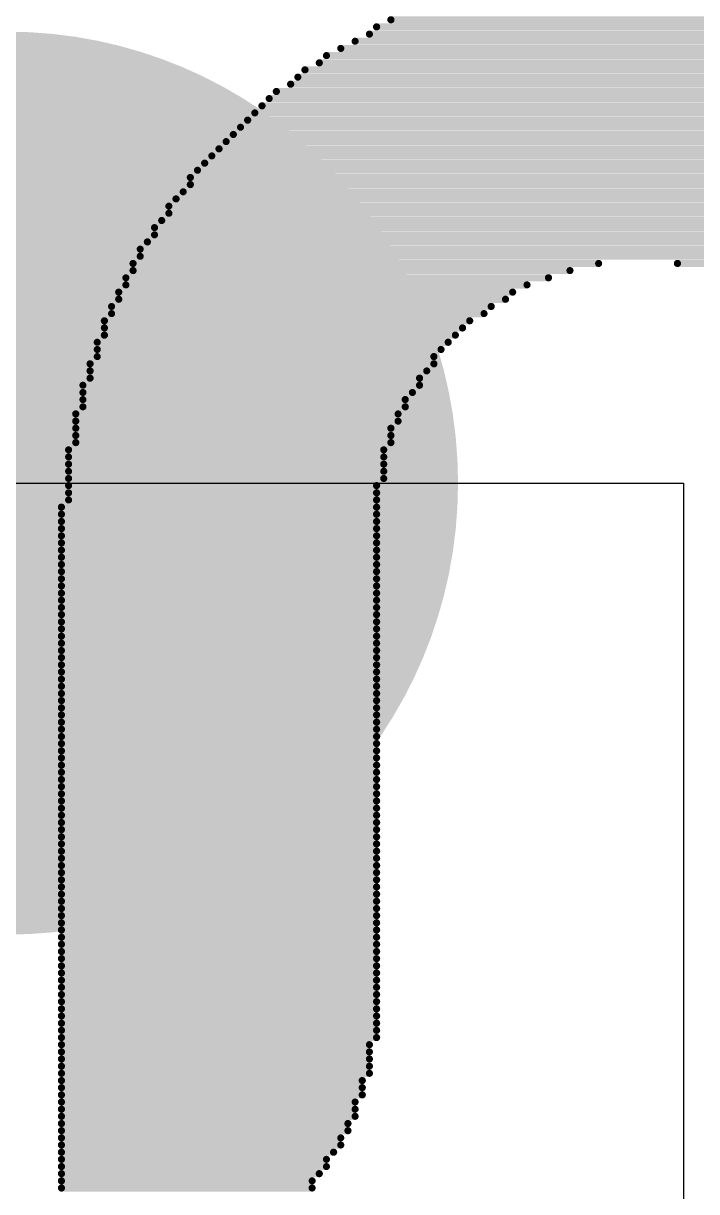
# Model space of a CAD drawing. Header units: inches. Extents: x 0 to 5455, y -5 to 5444.
# Drawn here: x 5.915 to 6.512, y 30.372 to 31.407 of the extents above; entities that cross this region are included whole.
import ezdxf

# ---------------------------------------------------------------- set-up
doc = ezdxf.new("R2010")
doc.units = ezdxf.units.IN
for name, color, linetype in [('Bottom Layer', 5, 'Continuous'), ('Bottom Overlay', 54, 'Continuous'), ('Top Layer', 1, 'Continuous'), ('Via Holes', 16, 'Continuous')]:
    doc.layers.add(name, color=color, linetype=linetype)

# ---------------------------------------------------------------- blocks, each defined once
blk = doc.blocks.new('5394DE47_A0E8_4329_8464_7791B7C19310_33')
at = {"layer": 'Bottom Overlay'}
for points in [[(15.8956, -1.4195, 0.00635, 0.00635, 0), (15.6733, -1.4195, 0.00635, 0.00635, 0)], [(15.8956, -1.4258, 0.00635, 0.00635, 0), (15.6733, -1.4258, 0.00635, 0.00635, 0)], [(15.8956, -1.4385, 0.00635, 0.00635, 0), (15.6606, -1.4385, 0.00635, 0.00635, 0)], [(15.8956, -1.4322, 0.00635, 0.00635, 0), (15.667, -1.4322, 0.00635, 0.00635, 0)], [(15.8956, -1.4512, 0.00635, 0.00635, 0), (15.6543, -1.4512, 0.00635, 0.00635, 0)], [(15.8956, -1.4449, 0.00635, 0.00635, 0), (15.6606, -1.4449, 0.00635, 0.00635, 0)], [(15.8956, -1.4576, 0.00635, 0.00635, 0), (15.6479, -1.4576, 0.00635, 0.00635, 0)], [(15.8956, -1.4703, 0.00635, 0.00635, 0), (15.6416, -1.4703, 0.00635, 0.00635, 0)], [(15.8956, -1.4639, 0.00635, 0.00635, 0), (15.6479, -1.4639, 0.00635, 0.00635, 0)], [(15.8956, -1.483, 0.00635, 0.00635, 0), (15.6352, -1.483, 0.00635, 0.00635, 0)], [(15.8956, -1.4766, 0.00635, 0.00635, 0), (15.6416, -1.4766, 0.00635, 0.00635, 0)], [(15.8956, -1.4893, 0.00635, 0.00635, 0), (15.6352, -1.4893, 0.00635, 0.00635, 0)], [(15.8956, -1.502, 0.00635, 0.00635, 0), (15.6289, -1.502, 0.00635, 0.00635, 0)], [(15.8956, -1.4957, 0.00635, 0.00635, 0), (15.6352, -1.4957, 0.00635, 0.00635, 0)], [(15.8956, -1.5084, 0.00635, 0.00635, 0), (15.6289, -1.5084, 0.00635, 0.00635, 0)], [(15.8956, -1.5211, 0.00635, 0.00635, 0), (15.6225, -1.5211, 0.00635, 0.00635, 0)], [(15.8956, -1.5147, 0.00635, 0.00635, 0), (15.6289, -1.5147, 0.00635, 0.00635, 0)], [(15.8956, -1.5274, 0.00635, 0.00635, 0), (15.6225, -1.5274, 0.00635, 0.00635, 0)], [(15.8956, -1.5338, 0.00635, 0.00635, 0), (15.6225, -1.5338, 0.00635, 0.00635, 0)], [(15.8956, -1.5401, 0.00635, 0.00635, 0), (15.6225, -1.5401, 0.00635, 0.00635, 0)], [(15.8956, -1.5528, 0.00635, 0.00635, 0), (15.6162, -1.5528, 0.00635, 0.00635, 0)], [(15.8956, -1.5465, 0.00635, 0.00635, 0), (15.6225, -1.5465, 0.00635, 0.00635, 0)], [(15.8956, -1.5592, 0.00635, 0.00635, 0), (15.6162, -1.5592, 0.00635, 0.00635, 0)], [(15.8956, -1.5655, 0.00635, 0.00635, 0), (15.6162, -1.5655, 0.00635, 0.00635, 0)], [(15.8956, -1.5719, 0.00635, 0.00635, 0), (15.6162, -1.5719, 0.00635, 0.00635, 0)], [(15.8956, -1.5782, 0.00635, 0.00635, 0), (15.6162, -1.5782, 0.00635, 0.00635, 0)], [(15.8956, -1.5846, 0.00635, 0.00635, 0), (15.6162, -1.5846, 0.00635, 0.00635, 0)], [(15.8956, -1.5909, 0.00635, 0.00635, 0), (15.6162, -1.5909, 0.00635, 0.00635, 0)], [(15.8956, -1.5973, 0.00635, 0.00635, 0), (15.6162, -1.5973, 0.00635, 0.00635, 0)], [(15.8956, -1.6036, 0.00635, 0.00635, 0), (15.6162, -1.6036, 0.00635, 0.00635, 0)], [(15.8956, -1.61, 0.00635, 0.00635, 0), (15.6162, -1.61, 0.00635, 0.00635, 0)], [(15.8956, -1.6163, 0.00635, 0.00635, 0), (15.6162, -1.6163, 0.00635, 0.00635, 0)], [(15.8956, -1.6227, 0.00635, 0.00635, 0), (15.6162, -1.6227, 0.00635, 0.00635, 0)], [(15.8956, -1.629, 0.00635, 0.00635, 0), (15.6162, -1.629, 0.00635, 0.00635, 0)], [(15.8956, -1.6354, 0.00635, 0.00635, 0), (15.6162, -1.6354, 0.00635, 0.00635, 0)], [(15.8956, -1.6417, 0.00635, 0.00635, 0), (15.6162, -1.6417, 0.00635, 0.00635, 0)], [(15.8956, -1.6481, 0.00635, 0.00635, 0), (15.6162, -1.6481, 0.00635, 0.00635, 0)], [(15.8956, -1.6544, 0.00635, 0.00635, 0), (15.6162, -1.6544, 0.00635, 0.00635, 0)], [(15.8956, -1.6608, 0.00635, 0.00635, 0), (15.6162, -1.6608, 0.00635, 0.00635, 0)], [(15.8956, -1.6671, 0.00635, 0.00635, 0), (15.6162, -1.6671, 0.00635, 0.00635, 0)], [(15.8956, -1.6735, 0.00635, 0.00635, 0), (15.6162, -1.6735, 0.00635, 0.00635, 0)], [(15.8956, -1.6798, 0.00635, 0.00635, 0), (15.6162, -1.6798, 0.00635, 0.00635, 0)], [(15.8956, -1.6862, 0.00635, 0.00635, 0), (15.6162, -1.6862, 0.00635, 0.00635, 0)], [(15.8956, -1.6925, 0.00635, 0.00635, 0), (15.6162, -1.6925, 0.00635, 0.00635, 0)], [(15.8956, -1.6989, 0.00635, 0.00635, 0), (15.6162, -1.6989, 0.00635, 0.00635, 0)], [(15.8956, -1.7052, 0.00635, 0.00635, 0), (15.6162, -1.7052, 0.00635, 0.00635, 0)], [(15.8956, -1.7116, 0.00635, 0.00635, 0), (15.6162, -1.7116, 0.00635, 0.00635, 0)], [(15.8956, -1.7179, 0.00635, 0.00635, 0), (15.6162, -1.7179, 0.00635, 0.00635, 0)], [(15.8956, -1.7243, 0.00635, 0.00635, 0), (15.6162, -1.7243, 0.00635, 0.00635, 0)], [(15.8956, -1.7306, 0.00635, 0.00635, 0), (15.6162, -1.7306, 0.00635, 0.00635, 0)], [(15.8956, -1.737, 0.00635, 0.00635, 0), (15.6162, -1.737, 0.00635, 0.00635, 0)], [(15.8956, -1.7433, 0.00635, 0.00635, 0), (15.6162, -1.7433, 0.00635, 0.00635, 0)], [(15.8956, -1.7497, 0.00635, 0.00635, 0), (15.6162, -1.7497, 0.00635, 0.00635, 0)], [(15.8956, -1.756, 0.00635, 0.00635, 0), (15.6162, -1.756, 0.00635, 0.00635, 0)], [(15.8956, -1.7624, 0.00635, 0.00635, 0), (15.6162, -1.7624, 0.00635, 0.00635, 0)], [(15.8956, -1.7687, 0.00635, 0.00635, 0), (15.6162, -1.7687, 0.00635, 0.00635, 0)], [(15.8956, -1.7751, 0.00635, 0.00635, 0), (15.6162, -1.7751, 0.00635, 0.00635, 0)], [(15.8956, -1.7814, 0.00635, 0.00635, 0), (15.6162, -1.7814, 0.00635, 0.00635, 0)], [(15.8956, -1.7878, 0.00635, 0.00635, 0), (15.6162, -1.7878, 0.00635, 0.00635, 0)], [(15.8956, -1.7941, 0.00635, 0.00635, 0), (15.6162, -1.7941, 0.00635, 0.00635, 0)], [(15.8956, -1.8005, 0.00635, 0.00635, 0), (15.6162, -1.8005, 0.00635, 0.00635, 0)], [(15.8956, -1.8068, 0.00635, 0.00635, 0), (15.6162, -1.8068, 0.00635, 0.00635, 0)], [(15.8956, -1.8132, 0.00635, 0.00635, 0), (15.6162, -1.8132, 0.00635, 0.00635, 0)], [(15.8956, -1.8195, 0.00635, 0.00635, 0), (15.6162, -1.8195, 0.00635, 0.00635, 0)], [(15.8956, -1.8259, 0.00635, 0.00635, 0), (15.6162, -1.8259, 0.00635, 0.00635, 0)], [(15.8956, -1.8322, 0.00635, 0.00635, 0), (15.6162, -1.8322, 0.00635, 0.00635, 0)], [(15.8956, -1.8386, 0.00635, 0.00635, 0), (15.6162, -1.8386, 0.00635, 0.00635, 0)], [(15.8956, -1.8449, 0.00635, 0.00635, 0), (15.6162, -1.8449, 0.00635, 0.00635, 0)], [(15.8956, -1.8513, 0.00635, 0.00635, 0), (15.6162, -1.8513, 0.00635, 0.00635, 0)], [(15.8956, -1.8576, 0.00635, 0.00635, 0), (15.6162, -1.8576, 0.00635, 0.00635, 0)], [(15.8956, -1.864, 0.00635, 0.00635, 0), (15.6162, -1.864, 0.00635, 0.00635, 0)], [(15.8956, -1.8703, 0.00635, 0.00635, 0), (15.6162, -1.8703, 0.00635, 0.00635, 0)], [(15.8956, -1.8767, 0.00635, 0.00635, 0), (15.6162, -1.8767, 0.00635, 0.00635, 0)], [(15.8956, -1.883, 0.00635, 0.00635, 0), (15.6162, -1.883, 0.00635, 0.00635, 0)], [(15.8956, -1.8894, 0.00635, 0.00635, 0), (15.6162, -1.8894, 0.00635, 0.00635, 0)], [(15.8956, -1.8957, 0.00635, 0.00635, 0), (15.6162, -1.8957, 0.00635, 0.00635, 0)], [(15.8956, -1.9021, 0.00635, 0.00635, 0), (15.6162, -1.9021, 0.00635, 0.00635, 0)], [(15.8956, -1.9084, 0.00635, 0.00635, 0), (15.6162, -1.9084, 0.00635, 0.00635, 0)], [(15.8956, -1.9148, 0.00635, 0.00635, 0), (15.6162, -1.9148, 0.00635, 0.00635, 0)], [(15.8956, -1.9211, 0.00635, 0.00635, 0), (15.6162, -1.9211, 0.00635, 0.00635, 0)], [(15.8956, -1.9275, 0.00635, 0.00635, 0), (15.6162, -1.9275, 0.00635, 0.00635, 0)], [(15.8956, -1.9338, 0.00635, 0.00635, 0), (15.6162, -1.9338, 0.00635, 0.00635, 0)], [(15.8956, -1.9402, 0.00635, 0.00635, 0), (15.6162, -1.9402, 0.00635, 0.00635, 0)], [(15.8956, -1.9465, 0.00635, 0.00635, 0), (15.6162, -1.9465, 0.00635, 0.00635, 0)], [(15.8956, -1.9529, 0.00635, 0.00635, 0), (15.6162, -1.9529, 0.00635, 0.00635, 0)], [(15.8956, -1.9592, 0.00635, 0.00635, 0), (15.6162, -1.9592, 0.00635, 0.00635, 0)], [(15.8956, -1.9656, 0.00635, 0.00635, 0), (15.6162, -1.9656, 0.00635, 0.00635, 0)], [(15.8956, -1.9719, 0.00635, 0.00635, 0), (15.6162, -1.9719, 0.00635, 0.00635, 0)], [(15.8956, -1.9783, 0.00635, 0.00635, 0), (15.6162, -1.9783, 0.00635, 0.00635, 0)], [(15.8956, -1.9846, 0.00635, 0.00635, 0), (15.6162, -1.9846, 0.00635, 0.00635, 0)], [(15.8956, -1.991, 0.00635, 0.00635, 0), (15.6162, -1.991, 0.00635, 0.00635, 0)], [(15.8956, -1.9973, 0.00635, 0.00635, 0), (15.6162, -1.9973, 0.00635, 0.00635, 0)], [(15.8956, -2.0037, 0.00635, 0.00635, 0), (15.6162, -2.0037, 0.00635, 0.00635, 0)], [(15.8956, -2.01, 0.00635, 0.00635, 0), (15.6162, -2.01, 0.00635, 0.00635, 0)], [(15.8956, -2.0164, 0.00635, 0.00635, 0), (15.6162, -2.0164, 0.00635, 0.00635, 0)], [(15.8956, -2.0227, 0.00635, 0.00635, 0), (15.6162, -2.0227, 0.00635, 0.00635, 0)], [(15.8892, -2.0291, 0.00635, 0.00635, 0), (15.6162, -2.0291, 0.00635, 0.00635, 0)], [(15.8892, -2.0354, 0.00635, 0.00635, 0), (15.6162, -2.0354, 0.00635, 0.00635, 0)], [(15.8892, -2.0418, 0.00635, 0.00635, 0), (15.6162, -2.0418, 0.00635, 0.00635, 0)], [(15.8892, -2.0481, 0.00635, 0.00635, 0), (15.6098, -2.0481, 0.00635, 0.00635, 0)], [(15.8892, -2.0545, 0.00635, 0.00635, 0), (15.6098, -2.0545, 0.00635, 0.00635, 0)], [(15.8892, -2.0608, 0.00635, 0.00635, 0), (15.6098, -2.0608, 0.00635, 0.00635, 0)], [(15.8892, -2.0672, 0.00635, 0.00635, 0), (15.6098, -2.0672, 0.00635, 0.00635, 0)], [(15.8829, -2.0799, 0.00635, 0.00635, 0), (15.6035, -2.0799, 0.00635, 0.00635, 0)], [(15.8892, -2.0735, 0.00635, 0.00635, 0), (15.6098, -2.0735, 0.00635, 0.00635, 0)], [(15.8829, -2.0862, 0.00635, 0.00635, 0), (15.6035, -2.0862, 0.00635, 0.00635, 0)], [(15.8829, -2.0926, 0.00635, 0.00635, 0), (15.6035, -2.0926, 0.00635, 0.00635, 0)], [(15.8829, -2.0989, 0.00635, 0.00635, 0), (15.5971, -2.0989, 0.00635, 0.00635, 0)], [(15.8765, -2.1116, 0.00635, 0.00635, 0), (15.5908, -2.1116, 0.00635, 0.00635, 0)], [(15.8829, -2.1053, 0.00635, 0.00635, 0), (15.5971, -2.1053, 0.00635, 0.00635, 0)], [(15.8765, -2.1243, 0.00635, 0.00635, 0), (15.5844, -2.1243, 0.00635, 0.00635, 0)], [(15.8765, -2.118, 0.00635, 0.00635, 0), (15.5908, -2.118, 0.00635, 0.00635, 0)], [(15.8765, -2.1307, 0.00635, 0.00635, 0), (15.5781, -2.1307, 0.00635, 0.00635, 0)], [(15.8702, -2.1434, 0.00635, 0.00635, 0), (15.5717, -2.1434, 0.00635, 0.00635, 0)], [(15.8702, -2.137, 0.00635, 0.00635, 0), (15.5781, -2.137, 0.00635, 0.00635, 0)], [(15.8702, -2.1497, 0.00635, 0.00635, 0), (15.5654, -2.1497, 0.00635, 0.00635, 0)], [(15.8638, -2.1561, 0.00635, 0.00635, 0), (15.5654, -2.1561, 0.00635, 0.00635, 0)], [(15.8638, -2.1624, 0.00635, 0.00635, 0), (15.559, -2.1624, 0.00635, 0.00635, 0)], [(15.8575, -2.1751, 0.00635, 0.00635, 0), (15.5463, -2.1751, 0.00635, 0.00635, 0)], [(15.8638, -2.1688, 0.00635, 0.00635, 0), (15.5527, -2.1688, 0.00635, 0.00635, 0)], [(15.8575, -2.1815, 0.00635, 0.00635, 0), (15.54, -2.1815, 0.00635, 0.00635, 0)], [(15.8511, -2.1942, 0.00635, 0.00635, 0), (15.5209, -2.1942, 0.00635, 0.00635, 0)], [(15.8575, -2.1878, 0.00635, 0.00635, 0), (15.5336, -2.1878, 0.00635, 0.00635, 0)], [(15.8448, -2.2069, 0.00635, 0.00635, 0), (15.5019, -2.2069, 0.00635, 0.00635, 0)], [(15.8511, -2.2005, 0.00635, 0.00635, 0), (15.5146, -2.2005, 0.00635, 0.00635, 0)], [(15.8448, -2.2132, 0.00635, 0.00635, 0), (15.4955, -2.2132, 0.00635, 0.00635, 0)], [(15.8384, -2.2259, 0.00635, 0.00635, 0), (15.4638, -2.2259, 0.00635, 0.00635, 0)], [(15.8384, -2.2196, 0.00635, 0.00635, 0), (15.4828, -2.2196, 0.00635, 0.00635, 0)], [(15.3495, -2.2386, 0.00635, 0.00635, 0), (14.67, -2.2386, 0.00635, 0.00635, 0)], [(15.8321, -2.2386, 0.00635, 0.00635, 0), (15.4193, -2.2386, 0.00635, 0.00635, 0)], [(15.8321, -2.2323, 0.00635, 0.00635, 0), (15.4447, -2.2323, 0.00635, 0.00635, 0)], [(15.8257, -2.245, 0.00635, 0.00635, 0), (14.1938, -2.245, 0.00635, 0.00635, 0)], [(15.8257, -2.2513, 0.00635, 0.00635, 0), (14.1938, -2.2513, 0.00635, 0.00635, 0)], [(15.8194, -2.2577, 0.00635, 0.00635, 0), (14.2001, -2.2577, 0.00635, 0.00635, 0)], [(15.813, -2.264, 0.00635, 0.00635, 0), (14.2001, -2.264, 0.00635, 0.00635, 0)], [(15.813, -2.2704, 0.00635, 0.00635, 0), (14.2065, -2.2704, 0.00635, 0.00635, 0)], [(15.8067, -2.2767, 0.00635, 0.00635, 0), (14.2128, -2.2767, 0.00635, 0.00635, 0)], [(15.8003, -2.2831, 0.00635, 0.00635, 0), (14.2128, -2.2831, 0.00635, 0.00635, 0)], [(15.8003, -2.2894, 0.00635, 0.00635, 0), (14.2192, -2.2894, 0.00635, 0.00635, 0)], [(15.794, -2.2958, 0.00635, 0.00635, 0), (14.2255, -2.2958, 0.00635, 0.00635, 0)], [(15.7876, -2.3021, 0.00635, 0.00635, 0), (14.2319, -2.3021, 0.00635, 0.00635, 0)], [(15.7813, -2.3085, 0.00635, 0.00635, 0), (14.2319, -2.3085, 0.00635, 0.00635, 0)], [(15.7813, -2.3148, 0.00635, 0.00635, 0), (14.2382, -2.3148, 0.00635, 0.00635, 0)], [(15.7749, -2.3212, 0.00635, 0.00635, 0), (14.2446, -2.3212, 0.00635, 0.00635, 0)], [(15.7686, -2.3275, 0.00635, 0.00635, 0), (14.2509, -2.3275, 0.00635, 0.00635, 0)], [(15.7622, -2.3339, 0.00635, 0.00635, 0), (14.2573, -2.3339, 0.00635, 0.00635, 0)], [(15.7559, -2.3402, 0.00635, 0.00635, 0), (14.2636, -2.3402, 0.00635, 0.00635, 0)], [(15.7495, -2.3466, 0.00635, 0.00635, 0), (15.0129, -2.3466, 0.00635, 0.00635, 0)], [(15.7432, -2.3529, 0.00635, 0.00635, 0), (15.0193, -2.3529, 0.00635, 0.00635, 0)], [(15.7368, -2.3593, 0.00635, 0.00635, 0), (15.0256, -2.3593, 0.00635, 0.00635, 0)], [(15.7305, -2.3656, 0.00635, 0.00635, 0), (15.032, -2.3656, 0.00635, 0.00635, 0)], [(15.7241, -2.372, 0.00635, 0.00635, 0), (15.0383, -2.372, 0.00635, 0.00635, 0)], [(15.7178, -2.3783, 0.00635, 0.00635, 0), (15.0447, -2.3783, 0.00635, 0.00635, 0)], [(15.7114, -2.3847, 0.00635, 0.00635, 0), (15.0574, -2.3847, 0.00635, 0.00635, 0)], [(15.7051, -2.391, 0.00635, 0.00635, 0), (15.0637, -2.391, 0.00635, 0.00635, 0)], [(15.6924, -2.3974, 0.00635, 0.00635, 0), (15.0701, -2.3974, 0.00635, 0.00635, 0)], [(15.686, -2.4037, 0.00635, 0.00635, 0), (15.0764, -2.4037, 0.00635, 0.00635, 0)], [(15.6797, -2.4101, 0.00635, 0.00635, 0), (15.0891, -2.4101, 0.00635, 0.00635, 0)], [(15.667, -2.4164, 0.00635, 0.00635, 0), (15.0955, -2.4164, 0.00635, 0.00635, 0)], [(15.6606, -2.4228, 0.00635, 0.00635, 0), (15.1082, -2.4228, 0.00635, 0.00635, 0)], [(15.6479, -2.4291, 0.00635, 0.00635, 0), (15.1145, -2.4291, 0.00635, 0.00635, 0)], [(15.6352, -2.4355, 0.00635, 0.00635, 0), (15.1272, -2.4355, 0.00635, 0.00635, 0)], [(15.6225, -2.4418, 0.00635, 0.00635, 0), (15.1399, -2.4418, 0.00635, 0.00635, 0)], [(15.6162, -2.4482, 0.00635, 0.00635, 0), (15.1526, -2.4482, 0.00635, 0.00635, 0)], [(15.6035, -2.4545, 0.00635, 0.00635, 0), (15.1653, -2.4545, 0.00635, 0.00635, 0)]]:
    blk.add_lwpolyline(points, format="xyseb", dxfattribs=at)
for points in [[(15.6718, -1.4195, 0.00317, 0.00317, 1), (15.6749, -1.4195, 0.00317, 0.00317, 1)], [(15.894, -1.4195, 0.00317, 0.00317, 1), (15.8972, -1.4195, 0.00317, 0.00317, 1)], [(15.6718, -1.4258, 0.00317, 0.00317, 1), (15.6749, -1.4258, 0.00317, 0.00317, 1)], [(15.894, -1.4258, 0.00317, 0.00317, 1), (15.8972, -1.4258, 0.00317, 0.00317, 1)], [(15.6591, -1.4385, 0.00317, 0.00317, 1), (15.6622, -1.4385, 0.00317, 0.00317, 1)], [(15.6654, -1.4322, 0.00317, 0.00317, 1), (15.6686, -1.4322, 0.00317, 0.00317, 1)], [(15.894, -1.4322, 0.00317, 0.00317, 1), (15.8972, -1.4322, 0.00317, 0.00317, 1)], [(15.894, -1.4385, 0.00317, 0.00317, 1), (15.8972, -1.4385, 0.00317, 0.00317, 1)], [(15.6527, -1.4512, 0.00317, 0.00317, 1), (15.6559, -1.4512, 0.00317, 0.00317, 1)], [(15.6591, -1.4449, 0.00317, 0.00317, 1), (15.6622, -1.4449, 0.00317, 0.00317, 1)], [(15.894, -1.4449, 0.00317, 0.00317, 1), (15.8972, -1.4449, 0.00317, 0.00317, 1)], [(15.894, -1.4512, 0.00317, 0.00317, 1), (15.8972, -1.4512, 0.00317, 0.00317, 1)], [(15.6464, -1.4576, 0.00317, 0.00317, 1), (15.6495, -1.4576, 0.00317, 0.00317, 1)], [(15.894, -1.4576, 0.00317, 0.00317, 1), (15.8972, -1.4576, 0.00317, 0.00317, 1)], [(15.64, -1.4703, 0.00317, 0.00317, 1), (15.6432, -1.4703, 0.00317, 0.00317, 1)], [(15.6464, -1.4639, 0.00317, 0.00317, 1), (15.6495, -1.4639, 0.00317, 0.00317, 1)], [(15.894, -1.4639, 0.00317, 0.00317, 1), (15.8972, -1.4639, 0.00317, 0.00317, 1)], [(15.894, -1.4703, 0.00317, 0.00317, 1), (15.8972, -1.4703, 0.00317, 0.00317, 1)], [(15.6337, -1.483, 0.00317, 0.00317, 1), (15.6368, -1.483, 0.00317, 0.00317, 1)], [(15.64, -1.4766, 0.00317, 0.00317, 1), (15.6432, -1.4766, 0.00317, 0.00317, 1)], [(15.894, -1.4766, 0.00317, 0.00317, 1), (15.8972, -1.4766, 0.00317, 0.00317, 1)], [(15.894, -1.483, 0.00317, 0.00317, 1), (15.8972, -1.483, 0.00317, 0.00317, 1)], [(15.6337, -1.4893, 0.00317, 0.00317, 1), (15.6368, -1.4893, 0.00317, 0.00317, 1)], [(15.894, -1.4893, 0.00317, 0.00317, 1), (15.8972, -1.4893, 0.00317, 0.00317, 1)], [(15.6273, -1.502, 0.00317, 0.00317, 1), (15.6305, -1.502, 0.00317, 0.00317, 1)], [(15.6337, -1.4957, 0.00317, 0.00317, 1), (15.6368, -1.4957, 0.00317, 0.00317, 1)], [(15.894, -1.4957, 0.00317, 0.00317, 1), (15.8972, -1.4957, 0.00317, 0.00317, 1)], [(15.894, -1.502, 0.00317, 0.00317, 1), (15.8972, -1.502, 0.00317, 0.00317, 1)], [(15.6273, -1.5084, 0.00317, 0.00317, 1), (15.6305, -1.5084, 0.00317, 0.00317, 1)], [(15.894, -1.5084, 0.00317, 0.00317, 1), (15.8972, -1.5084, 0.00317, 0.00317, 1)], [(15.621, -1.5211, 0.00317, 0.00317, 1), (15.6241, -1.5211, 0.00317, 0.00317, 1)], [(15.6273, -1.5147, 0.00317, 0.00317, 1), (15.6305, -1.5147, 0.00317, 0.00317, 1)], [(15.894, -1.5147, 0.00317, 0.00317, 1), (15.8972, -1.5147, 0.00317, 0.00317, 1)], [(15.894, -1.5211, 0.00317, 0.00317, 1), (15.8972, -1.5211, 0.00317, 0.00317, 1)], [(15.621, -1.5274, 0.00317, 0.00317, 1), (15.6241, -1.5274, 0.00317, 0.00317, 1)], [(15.621, -1.5338, 0.00317, 0.00317, 1), (15.6241, -1.5338, 0.00317, 0.00317, 1)], [(15.894, -1.5274, 0.00317, 0.00317, 1), (15.8972, -1.5274, 0.00317, 0.00317, 1)], [(15.894, -1.5338, 0.00317, 0.00317, 1), (15.8972, -1.5338, 0.00317, 0.00317, 1)], [(15.621, -1.5401, 0.00317, 0.00317, 1), (15.6241, -1.5401, 0.00317, 0.00317, 1)], [(15.894, -1.5401, 0.00317, 0.00317, 1), (15.8972, -1.5401, 0.00317, 0.00317, 1)], [(15.6146, -1.5528, 0.00317, 0.00317, 1), (15.6178, -1.5528, 0.00317, 0.00317, 1)], [(15.621, -1.5465, 0.00317, 0.00317, 1), (15.6241, -1.5465, 0.00317, 0.00317, 1)], [(15.894, -1.5465, 0.00317, 0.00317, 1), (15.8972, -1.5465, 0.00317, 0.00317, 1)], [(15.894, -1.5528, 0.00317, 0.00317, 1), (15.8972, -1.5528, 0.00317, 0.00317, 1)], [(15.6146, -1.5592, 0.00317, 0.00317, 1), (15.6178, -1.5592, 0.00317, 0.00317, 1)], [(15.6146, -1.5655, 0.00317, 0.00317, 1), (15.6178, -1.5655, 0.00317, 0.00317, 1)], [(15.894, -1.5592, 0.00317, 0.00317, 1), (15.8972, -1.5592, 0.00317, 0.00317, 1)], [(15.894, -1.5655, 0.00317, 0.00317, 1), (15.8972, -1.5655, 0.00317, 0.00317, 1)], [(15.6146, -1.5719, 0.00317, 0.00317, 1), (15.6178, -1.5719, 0.00317, 0.00317, 1)], [(15.894, -1.5719, 0.00317, 0.00317, 1), (15.8972, -1.5719, 0.00317, 0.00317, 1)], [(15.6146, -1.5782, 0.00317, 0.00317, 1), (15.6178, -1.5782, 0.00317, 0.00317, 1)], [(15.6146, -1.5846, 0.00317, 0.00317, 1), (15.6178, -1.5846, 0.00317, 0.00317, 1)], [(15.894, -1.5782, 0.00317, 0.00317, 1), (15.8972, -1.5782, 0.00317, 0.00317, 1)], [(15.894, -1.5846, 0.00317, 0.00317, 1), (15.8972, -1.5846, 0.00317, 0.00317, 1)], [(15.6146, -1.5909, 0.00317, 0.00317, 1), (15.6178, -1.5909, 0.00317, 0.00317, 1)], [(15.894, -1.5909, 0.00317, 0.00317, 1), (15.8972, -1.5909, 0.00317, 0.00317, 1)], [(15.6146, -1.5973, 0.00317, 0.00317, 1), (15.6178, -1.5973, 0.00317, 0.00317, 1)], [(15.6146, -1.6036, 0.00317, 0.00317, 1), (15.6178, -1.6036, 0.00317, 0.00317, 1)], [(15.894, -1.5973, 0.00317, 0.00317, 1), (15.8972, -1.5973, 0.00317, 0.00317, 1)], [(15.894, -1.6036, 0.00317, 0.00317, 1), (15.8972, -1.6036, 0.00317, 0.00317, 1)], [(15.6146, -1.61, 0.00317, 0.00317, 1), (15.6178, -1.61, 0.00317, 0.00317, 1)], [(15.6146, -1.6163, 0.00317, 0.00317, 1), (15.6178, -1.6163, 0.00317, 0.00317, 1)], [(15.894, -1.61, 0.00317, 0.00317, 1), (15.8972, -1.61, 0.00317, 0.00317, 1)], [(15.894, -1.6163, 0.00317, 0.00317, 1), (15.8972, -1.6163, 0.00317, 0.00317, 1)], [(15.6146, -1.6227, 0.00317, 0.00317, 1), (15.6178, -1.6227, 0.00317, 0.00317, 1)], [(15.894, -1.6227, 0.00317, 0.00317, 1), (15.8972, -1.6227, 0.00317, 0.00317, 1)], [(15.6146, -1.629, 0.00317, 0.00317, 1), (15.6178, -1.629, 0.00317, 0.00317, 1)], [(15.6146, -1.6354, 0.00317, 0.00317, 1), (15.6178, -1.6354, 0.00317, 0.00317, 1)], [(15.894, -1.629, 0.00317, 0.00317, 1), (15.8972, -1.629, 0.00317, 0.00317, 1)], [(15.894, -1.6354, 0.00317, 0.00317, 1), (15.8972, -1.6354, 0.00317, 0.00317, 1)], [(15.6146, -1.6417, 0.00317, 0.00317, 1), (15.6178, -1.6417, 0.00317, 0.00317, 1)], [(15.6146, -1.6481, 0.00317, 0.00317, 1), (15.6178, -1.6481, 0.00317, 0.00317, 1)], [(15.894, -1.6417, 0.00317, 0.00317, 1), (15.8972, -1.6417, 0.00317, 0.00317, 1)], [(15.894, -1.6481, 0.00317, 0.00317, 1), (15.8972, -1.6481, 0.00317, 0.00317, 1)], [(15.6146, -1.6544, 0.00317, 0.00317, 1), (15.6178, -1.6544, 0.00317, 0.00317, 1)], [(15.894, -1.6544, 0.00317, 0.00317, 1), (15.8972, -1.6544, 0.00317, 0.00317, 1)], [(15.6146, -1.6608, 0.00317, 0.00317, 1), (15.6178, -1.6608, 0.00317, 0.00317, 1)], [(15.6146, -1.6671, 0.00317, 0.00317, 1), (15.6178, -1.6671, 0.00317, 0.00317, 1)], [(15.894, -1.6608, 0.00317, 0.00317, 1), (15.8972, -1.6608, 0.00317, 0.00317, 1)], [(15.894, -1.6671, 0.00317, 0.00317, 1), (15.8972, -1.6671, 0.00317, 0.00317, 1)], [(15.6146, -1.6735, 0.00317, 0.00317, 1), (15.6178, -1.6735, 0.00317, 0.00317, 1)], [(15.6146, -1.6798, 0.00317, 0.00317, 1), (15.6178, -1.6798, 0.00317, 0.00317, 1)], [(15.894, -1.6735, 0.00317, 0.00317, 1), (15.8972, -1.6735, 0.00317, 0.00317, 1)], [(15.894, -1.6798, 0.00317, 0.00317, 1), (15.8972, -1.6798, 0.00317, 0.00317, 1)], [(15.6146, -1.6862, 0.00317, 0.00317, 1), (15.6178, -1.6862, 0.00317, 0.00317, 1)], [(15.894, -1.6862, 0.00317, 0.00317, 1), (15.8972, -1.6862, 0.00317, 0.00317, 1)], [(15.6146, -1.6925, 0.00317, 0.00317, 1), (15.6178, -1.6925, 0.00317, 0.00317, 1)], [(15.6146, -1.6989, 0.00317, 0.00317, 1), (15.6178, -1.6989, 0.00317, 0.00317, 1)], [(15.894, -1.6925, 0.00317, 0.00317, 1), (15.8972, -1.6925, 0.00317, 0.00317, 1)], [(15.894, -1.6989, 0.00317, 0.00317, 1), (15.8972, -1.6989, 0.00317, 0.00317, 1)], [(15.6146, -1.7052, 0.00317, 0.00317, 1), (15.6178, -1.7052, 0.00317, 0.00317, 1)], [(15.894, -1.7052, 0.00317, 0.00317, 1), (15.8972, -1.7052, 0.00317, 0.00317, 1)], [(15.6146, -1.7116, 0.00317, 0.00317, 1), (15.6178, -1.7116, 0.00317, 0.00317, 1)], [(15.6146, -1.7179, 0.00317, 0.00317, 1), (15.6178, -1.7179, 0.00317, 0.00317, 1)], [(15.894, -1.7116, 0.00317, 0.00317, 1), (15.8972, -1.7116, 0.00317, 0.00317, 1)], [(15.894, -1.7179, 0.00317, 0.00317, 1), (15.8972, -1.7179, 0.00317, 0.00317, 1)], [(15.6146, -1.7243, 0.00317, 0.00317, 1), (15.6178, -1.7243, 0.00317, 0.00317, 1)], [(15.6146, -1.7306, 0.00317, 0.00317, 1), (15.6178, -1.7306, 0.00317, 0.00317, 1)], [(15.894, -1.7243, 0.00317, 0.00317, 1), (15.8972, -1.7243, 0.00317, 0.00317, 1)], [(15.894, -1.7306, 0.00317, 0.00317, 1), (15.8972, -1.7306, 0.00317, 0.00317, 1)], [(15.6146, -1.737, 0.00317, 0.00317, 1), (15.6178, -1.737, 0.00317, 0.00317, 1)], [(15.894, -1.737, 0.00317, 0.00317, 1), (15.8972, -1.737, 0.00317, 0.00317, 1)], [(15.6146, -1.7433, 0.00317, 0.00317, 1), (15.6178, -1.7433, 0.00317, 0.00317, 1)], [(15.6146, -1.7497, 0.00317, 0.00317, 1), (15.6178, -1.7497, 0.00317, 0.00317, 1)], [(15.894, -1.7433, 0.00317, 0.00317, 1), (15.8972, -1.7433, 0.00317, 0.00317, 1)], [(15.894, -1.7497, 0.00317, 0.00317, 1), (15.8972, -1.7497, 0.00317, 0.00317, 1)], [(15.6146, -1.756, 0.00317, 0.00317, 1), (15.6178, -1.756, 0.00317, 0.00317, 1)], [(15.6146, -1.7624, 0.00317, 0.00317, 1), (15.6178, -1.7624, 0.00317, 0.00317, 1)], [(15.894, -1.756, 0.00317, 0.00317, 1), (15.8972, -1.756, 0.00317, 0.00317, 1)], [(15.894, -1.7624, 0.00317, 0.00317, 1), (15.8972, -1.7624, 0.00317, 0.00317, 1)], [(15.6146, -1.7687, 0.00317, 0.00317, 1), (15.6178, -1.7687, 0.00317, 0.00317, 1)], [(15.894, -1.7687, 0.00317, 0.00317, 1), (15.8972, -1.7687, 0.00317, 0.00317, 1)], [(15.6146, -1.7751, 0.00317, 0.00317, 1), (15.6178, -1.7751, 0.00317, 0.00317, 1)], [(15.6146, -1.7814, 0.00317, 0.00317, 1), (15.6178, -1.7814, 0.00317, 0.00317, 1)], [(15.894, -1.7751, 0.00317, 0.00317, 1), (15.8972, -1.7751, 0.00317, 0.00317, 1)], [(15.894, -1.7814, 0.00317, 0.00317, 1), (15.8972, -1.7814, 0.00317, 0.00317, 1)], [(15.6146, -1.7878, 0.00317, 0.00317, 1), (15.6178, -1.7878, 0.00317, 0.00317, 1)], [(15.894, -1.7878, 0.00317, 0.00317, 1), (15.8972, -1.7878, 0.00317, 0.00317, 1)], [(15.6146, -1.7941, 0.00317, 0.00317, 1), (15.6178, -1.7941, 0.00317, 0.00317, 1)], [(15.6146, -1.8005, 0.00317, 0.00317, 1), (15.6178, -1.8005, 0.00317, 0.00317, 1)], [(15.894, -1.7941, 0.00317, 0.00317, 1), (15.8972, -1.7941, 0.00317, 0.00317, 1)], [(15.894, -1.8005, 0.00317, 0.00317, 1), (15.8972, -1.8005, 0.00317, 0.00317, 1)], [(15.6146, -1.8068, 0.00317, 0.00317, 1), (15.6178, -1.8068, 0.00317, 0.00317, 1)], [(15.6146, -1.8132, 0.00317, 0.00317, 1), (15.6178, -1.8132, 0.00317, 0.00317, 1)], [(15.894, -1.8068, 0.00317, 0.00317, 1), (15.8972, -1.8068, 0.00317, 0.00317, 1)], [(15.894, -1.8132, 0.00317, 0.00317, 1), (15.8972, -1.8132, 0.00317, 0.00317, 1)], [(15.6146, -1.8195, 0.00317, 0.00317, 1), (15.6178, -1.8195, 0.00317, 0.00317, 1)], [(15.894, -1.8195, 0.00317, 0.00317, 1), (15.8972, -1.8195, 0.00317, 0.00317, 1)], [(15.6146, -1.8259, 0.00317, 0.00317, 1), (15.6178, -1.8259, 0.00317, 0.00317, 1)], [(15.6146, -1.8322, 0.00317, 0.00317, 1), (15.6178, -1.8322, 0.00317, 0.00317, 1)], [(15.894, -1.8259, 0.00317, 0.00317, 1), (15.8972, -1.8259, 0.00317, 0.00317, 1)], [(15.894, -1.8322, 0.00317, 0.00317, 1), (15.8972, -1.8322, 0.00317, 0.00317, 1)], [(15.6146, -1.8386, 0.00317, 0.00317, 1), (15.6178, -1.8386, 0.00317, 0.00317, 1)], [(15.6146, -1.8449, 0.00317, 0.00317, 1), (15.6178, -1.8449, 0.00317, 0.00317, 1)], [(15.894, -1.8386, 0.00317, 0.00317, 1), (15.8972, -1.8386, 0.00317, 0.00317, 1)], [(15.894, -1.8449, 0.00317, 0.00317, 1), (15.8972, -1.8449, 0.00317, 0.00317, 1)], [(15.6146, -1.8513, 0.00317, 0.00317, 1), (15.6178, -1.8513, 0.00317, 0.00317, 1)], [(15.894, -1.8513, 0.00317, 0.00317, 1), (15.8972, -1.8513, 0.00317, 0.00317, 1)], [(15.6146, -1.8576, 0.00317, 0.00317, 1), (15.6178, -1.8576, 0.00317, 0.00317, 1)], [(15.6146, -1.864, 0.00317, 0.00317, 1), (15.6178, -1.864, 0.00317, 0.00317, 1)], [(15.894, -1.8576, 0.00317, 0.00317, 1), (15.8972, -1.8576, 0.00317, 0.00317, 1)], [(15.894, -1.864, 0.00317, 0.00317, 1), (15.8972, -1.864, 0.00317, 0.00317, 1)], [(15.6146, -1.8703, 0.00317, 0.00317, 1), (15.6178, -1.8703, 0.00317, 0.00317, 1)], [(15.894, -1.8703, 0.00317, 0.00317, 1), (15.8972, -1.8703, 0.00317, 0.00317, 1)], [(15.6146, -1.8767, 0.00317, 0.00317, 1), (15.6178, -1.8767, 0.00317, 0.00317, 1)], [(15.6146, -1.883, 0.00317, 0.00317, 1), (15.6178, -1.883, 0.00317, 0.00317, 1)], [(15.894, -1.8767, 0.00317, 0.00317, 1), (15.8972, -1.8767, 0.00317, 0.00317, 1)], [(15.894, -1.883, 0.00317, 0.00317, 1), (15.8972, -1.883, 0.00317, 0.00317, 1)], [(15.6146, -1.8894, 0.00317, 0.00317, 1), (15.6178, -1.8894, 0.00317, 0.00317, 1)], [(15.6146, -1.8957, 0.00317, 0.00317, 1), (15.6178, -1.8957, 0.00317, 0.00317, 1)], [(15.894, -1.8894, 0.00317, 0.00317, 1), (15.8972, -1.8894, 0.00317, 0.00317, 1)], [(15.894, -1.8957, 0.00317, 0.00317, 1), (15.8972, -1.8957, 0.00317, 0.00317, 1)], [(15.6146, -1.9021, 0.00317, 0.00317, 1), (15.6178, -1.9021, 0.00317, 0.00317, 1)], [(15.894, -1.9021, 0.00317, 0.00317, 1), (15.8972, -1.9021, 0.00317, 0.00317, 1)], [(15.6146, -1.9084, 0.00317, 0.00317, 1), (15.6178, -1.9084, 0.00317, 0.00317, 1)], [(15.6146, -1.9148, 0.00317, 0.00317, 1), (15.6178, -1.9148, 0.00317, 0.00317, 1)], [(15.894, -1.9084, 0.00317, 0.00317, 1), (15.8972, -1.9084, 0.00317, 0.00317, 1)], [(15.894, -1.9148, 0.00317, 0.00317, 1), (15.8972, -1.9148, 0.00317, 0.00317, 1)], [(15.6146, -1.9211, 0.00317, 0.00317, 1), (15.6178, -1.9211, 0.00317, 0.00317, 1)], [(15.6146, -1.9275, 0.00317, 0.00317, 1), (15.6178, -1.9275, 0.00317, 0.00317, 1)], [(15.894, -1.9211, 0.00317, 0.00317, 1), (15.8972, -1.9211, 0.00317, 0.00317, 1)], [(15.894, -1.9275, 0.00317, 0.00317, 1), (15.8972, -1.9275, 0.00317, 0.00317, 1)], [(15.6146, -1.9338, 0.00317, 0.00317, 1), (15.6178, -1.9338, 0.00317, 0.00317, 1)], [(15.894, -1.9338, 0.00317, 0.00317, 1), (15.8972, -1.9338, 0.00317, 0.00317, 1)], [(15.6146, -1.9402, 0.00317, 0.00317, 1), (15.6178, -1.9402, 0.00317, 0.00317, 1)], [(15.6146, -1.9465, 0.00317, 0.00317, 1), (15.6178, -1.9465, 0.00317, 0.00317, 1)], [(15.894, -1.9402, 0.00317, 0.00317, 1), (15.8972, -1.9402, 0.00317, 0.00317, 1)], [(15.894, -1.9465, 0.00317, 0.00317, 1), (15.8972, -1.9465, 0.00317, 0.00317, 1)], [(15.6146, -1.9529, 0.00317, 0.00317, 1), (15.6178, -1.9529, 0.00317, 0.00317, 1)], [(15.6146, -1.9592, 0.00317, 0.00317, 1), (15.6178, -1.9592, 0.00317, 0.00317, 1)], [(15.894, -1.9529, 0.00317, 0.00317, 1), (15.8972, -1.9529, 0.00317, 0.00317, 1)], [(15.894, -1.9592, 0.00317, 0.00317, 1), (15.8972, -1.9592, 0.00317, 0.00317, 1)], [(15.6146, -1.9656, 0.00317, 0.00317, 1), (15.6178, -1.9656, 0.00317, 0.00317, 1)], [(15.894, -1.9656, 0.00317, 0.00317, 1), (15.8972, -1.9656, 0.00317, 0.00317, 1)], [(15.6146, -1.9719, 0.00317, 0.00317, 1), (15.6178, -1.9719, 0.00317, 0.00317, 1)], [(15.6146, -1.9783, 0.00317, 0.00317, 1), (15.6178, -1.9783, 0.00317, 0.00317, 1)], [(15.894, -1.9719, 0.00317, 0.00317, 1), (15.8972, -1.9719, 0.00317, 0.00317, 1)], [(15.894, -1.9783, 0.00317, 0.00317, 1), (15.8972, -1.9783, 0.00317, 0.00317, 1)], [(15.6146, -1.9846, 0.00317, 0.00317, 1), (15.6178, -1.9846, 0.00317, 0.00317, 1)], [(15.894, -1.9846, 0.00317, 0.00317, 1), (15.8972, -1.9846, 0.00317, 0.00317, 1)], [(15.6146, -1.991, 0.00317, 0.00317, 1), (15.6178, -1.991, 0.00317, 0.00317, 1)], [(15.6146, -1.9973, 0.00317, 0.00317, 1), (15.6178, -1.9973, 0.00317, 0.00317, 1)], [(15.894, -1.991, 0.00317, 0.00317, 1), (15.8972, -1.991, 0.00317, 0.00317, 1)], [(15.894, -1.9973, 0.00317, 0.00317, 1), (15.8972, -1.9973, 0.00317, 0.00317, 1)], [(15.6146, -2.0037, 0.00317, 0.00317, 1), (15.6178, -2.0037, 0.00317, 0.00317, 1)], [(15.6146, -2.01, 0.00317, 0.00317, 1), (15.6178, -2.01, 0.00317, 0.00317, 1)], [(15.894, -2.0037, 0.00317, 0.00317, 1), (15.8972, -2.0037, 0.00317, 0.00317, 1)], [(15.894, -2.01, 0.00317, 0.00317, 1), (15.8972, -2.01, 0.00317, 0.00317, 1)], [(15.6146, -2.0164, 0.00317, 0.00317, 1), (15.6178, -2.0164, 0.00317, 0.00317, 1)], [(15.894, -2.0164, 0.00317, 0.00317, 1), (15.8972, -2.0164, 0.00317, 0.00317, 1)], [(15.6146, -2.0227, 0.00317, 0.00317, 1), (15.6178, -2.0227, 0.00317, 0.00317, 1)], [(15.6146, -2.0291, 0.00317, 0.00317, 1), (15.6178, -2.0291, 0.00317, 0.00317, 1)], [(15.8877, -2.0291, 0.00317, 0.00317, 1), (15.8908, -2.0291, 0.00317, 0.00317, 1)], [(15.894, -2.0227, 0.00317, 0.00317, 1), (15.8972, -2.0227, 0.00317, 0.00317, 1)], [(15.6146, -2.0354, 0.00317, 0.00317, 1), (15.6178, -2.0354, 0.00317, 0.00317, 1)], [(15.6146, -2.0418, 0.00317, 0.00317, 1), (15.6178, -2.0418, 0.00317, 0.00317, 1)], [(15.8877, -2.0354, 0.00317, 0.00317, 1), (15.8908, -2.0354, 0.00317, 0.00317, 1)], [(15.8877, -2.0418, 0.00317, 0.00317, 1), (15.8908, -2.0418, 0.00317, 0.00317, 1)], [(15.6083, -2.0481, 0.00317, 0.00317, 1), (15.6114, -2.0481, 0.00317, 0.00317, 1)], [(15.8877, -2.0481, 0.00317, 0.00317, 1), (15.8908, -2.0481, 0.00317, 0.00317, 1)], [(15.6083, -2.0545, 0.00317, 0.00317, 1), (15.6114, -2.0545, 0.00317, 0.00317, 1)], [(15.6083, -2.0608, 0.00317, 0.00317, 1), (15.6114, -2.0608, 0.00317, 0.00317, 1)], [(15.8877, -2.0545, 0.00317, 0.00317, 1), (15.8908, -2.0545, 0.00317, 0.00317, 1)], [(15.8877, -2.0608, 0.00317, 0.00317, 1), (15.8908, -2.0608, 0.00317, 0.00317, 1)], [(15.6083, -2.0672, 0.00317, 0.00317, 1), (15.6114, -2.0672, 0.00317, 0.00317, 1)], [(15.8877, -2.0672, 0.00317, 0.00317, 1), (15.8908, -2.0672, 0.00317, 0.00317, 1)], [(15.6019, -2.0799, 0.00317, 0.00317, 1), (15.6051, -2.0799, 0.00317, 0.00317, 1)], [(15.6083, -2.0735, 0.00317, 0.00317, 1), (15.6114, -2.0735, 0.00317, 0.00317, 1)], [(15.8813, -2.0799, 0.00317, 0.00317, 1), (15.8845, -2.0799, 0.00317, 0.00317, 1)], [(15.8877, -2.0735, 0.00317, 0.00317, 1), (15.8908, -2.0735, 0.00317, 0.00317, 1)], [(15.6019, -2.0862, 0.00317, 0.00317, 1), (15.6051, -2.0862, 0.00317, 0.00317, 1)], [(15.6019, -2.0926, 0.00317, 0.00317, 1), (15.6051, -2.0926, 0.00317, 0.00317, 1)], [(15.8813, -2.0862, 0.00317, 0.00317, 1), (15.8845, -2.0862, 0.00317, 0.00317, 1)], [(15.8813, -2.0926, 0.00317, 0.00317, 1), (15.8845, -2.0926, 0.00317, 0.00317, 1)], [(15.5956, -2.0989, 0.00317, 0.00317, 1), (15.5987, -2.0989, 0.00317, 0.00317, 1)], [(15.8813, -2.0989, 0.00317, 0.00317, 1), (15.8845, -2.0989, 0.00317, 0.00317, 1)], [(15.5892, -2.1116, 0.00317, 0.00317, 1), (15.5924, -2.1116, 0.00317, 0.00317, 1)], [(15.5956, -2.1053, 0.00317, 0.00317, 1), (15.5987, -2.1053, 0.00317, 0.00317, 1)], [(15.875, -2.1116, 0.00317, 0.00317, 1), (15.8781, -2.1116, 0.00317, 0.00317, 1)], [(15.8813, -2.1053, 0.00317, 0.00317, 1), (15.8845, -2.1053, 0.00317, 0.00317, 1)], [(15.5829, -2.1243, 0.00317, 0.00317, 1), (15.586, -2.1243, 0.00317, 0.00317, 1)], [(15.5892, -2.118, 0.00317, 0.00317, 1), (15.5924, -2.118, 0.00317, 0.00317, 1)], [(15.875, -2.118, 0.00317, 0.00317, 1), (15.8781, -2.118, 0.00317, 0.00317, 1)], [(15.875, -2.1243, 0.00317, 0.00317, 1), (15.8781, -2.1243, 0.00317, 0.00317, 1)], [(15.5765, -2.1307, 0.00317, 0.00317, 1), (15.5797, -2.1307, 0.00317, 0.00317, 1)], [(15.875, -2.1307, 0.00317, 0.00317, 1), (15.8781, -2.1307, 0.00317, 0.00317, 1)], [(15.5702, -2.1434, 0.00317, 0.00317, 1), (15.5733, -2.1434, 0.00317, 0.00317, 1)], [(15.5765, -2.137, 0.00317, 0.00317, 1), (15.5797, -2.137, 0.00317, 0.00317, 1)], [(15.8686, -2.137, 0.00317, 0.00317, 1), (15.8718, -2.137, 0.00317, 0.00317, 1)], [(15.8686, -2.1434, 0.00317, 0.00317, 1), (15.8718, -2.1434, 0.00317, 0.00317, 1)], [(15.5638, -2.1497, 0.00317, 0.00317, 1), (15.567, -2.1497, 0.00317, 0.00317, 1)], [(15.5638, -2.1561, 0.00317, 0.00317, 1), (15.567, -2.1561, 0.00317, 0.00317, 1)], [(15.8623, -2.1561, 0.00317, 0.00317, 1), (15.8654, -2.1561, 0.00317, 0.00317, 1)], [(15.8686, -2.1497, 0.00317, 0.00317, 1), (15.8718, -2.1497, 0.00317, 0.00317, 1)], [(15.5575, -2.1624, 0.00317, 0.00317, 1), (15.5606, -2.1624, 0.00317, 0.00317, 1)], [(15.8623, -2.1624, 0.00317, 0.00317, 1), (15.8654, -2.1624, 0.00317, 0.00317, 1)], [(15.5448, -2.1751, 0.00317, 0.00317, 1), (15.5479, -2.1751, 0.00317, 0.00317, 1)], [(15.5511, -2.1688, 0.00317, 0.00317, 1), (15.5543, -2.1688, 0.00317, 0.00317, 1)], [(15.8559, -2.1751, 0.00317, 0.00317, 1), (15.8591, -2.1751, 0.00317, 0.00317, 1)], [(15.8623, -2.1688, 0.00317, 0.00317, 1), (15.8654, -2.1688, 0.00317, 0.00317, 1)], [(15.5384, -2.1815, 0.00317, 0.00317, 1), (15.5416, -2.1815, 0.00317, 0.00317, 1)], [(15.8559, -2.1815, 0.00317, 0.00317, 1), (15.8591, -2.1815, 0.00317, 0.00317, 1)], [(15.5194, -2.1942, 0.00317, 0.00317, 1), (15.5225, -2.1942, 0.00317, 0.00317, 1)], [(15.5321, -2.1878, 0.00317, 0.00317, 1), (15.5352, -2.1878, 0.00317, 0.00317, 1)], [(15.8496, -2.1942, 0.00317, 0.00317, 1), (15.8527, -2.1942, 0.00317, 0.00317, 1)], [(15.8559, -2.1878, 0.00317, 0.00317, 1), (15.8591, -2.1878, 0.00317, 0.00317, 1)], [(15.5003, -2.2069, 0.00317, 0.00317, 1), (15.5035, -2.2069, 0.00317, 0.00317, 1)], [(15.513, -2.2005, 0.00317, 0.00317, 1), (15.5162, -2.2005, 0.00317, 0.00317, 1)], [(15.8432, -2.2069, 0.00317, 0.00317, 1), (15.8464, -2.2069, 0.00317, 0.00317, 1)], [(15.8496, -2.2005, 0.00317, 0.00317, 1), (15.8527, -2.2005, 0.00317, 0.00317, 1)], [(15.494, -2.2132, 0.00317, 0.00317, 1), (15.4971, -2.2132, 0.00317, 0.00317, 1)], [(15.8432, -2.2132, 0.00317, 0.00317, 1), (15.8464, -2.2132, 0.00317, 0.00317, 1)], [(15.4622, -2.2259, 0.00317, 0.00317, 1), (15.4654, -2.2259, 0.00317, 0.00317, 1)], [(15.4813, -2.2196, 0.00317, 0.00317, 1), (15.4844, -2.2196, 0.00317, 0.00317, 1)], [(15.8369, -2.2196, 0.00317, 0.00317, 1), (15.84, -2.2196, 0.00317, 0.00317, 1)], [(15.8369, -2.2259, 0.00317, 0.00317, 1), (15.84, -2.2259, 0.00317, 0.00317, 1)], [(15.3479, -2.2386, 0.00317, 0.00317, 1), (15.3511, -2.2386, 0.00317, 0.00317, 1)], [(15.4178, -2.2386, 0.00317, 0.00317, 1), (15.4209, -2.2386, 0.00317, 0.00317, 1)], [(15.4432, -2.2323, 0.00317, 0.00317, 1), (15.4463, -2.2323, 0.00317, 0.00317, 1)], [(15.8305, -2.2323, 0.00317, 0.00317, 1), (15.8337, -2.2323, 0.00317, 0.00317, 1)], [(15.8305, -2.2386, 0.00317, 0.00317, 1), (15.8337, -2.2386, 0.00317, 0.00317, 1)], [(15.8242, -2.245, 0.00317, 0.00317, 1), (15.8273, -2.245, 0.00317, 0.00317, 1)], [(15.8178, -2.2577, 0.00317, 0.00317, 1), (15.821, -2.2577, 0.00317, 0.00317, 1)], [(15.8242, -2.2513, 0.00317, 0.00317, 1), (15.8273, -2.2513, 0.00317, 0.00317, 1)], [(15.8115, -2.264, 0.00317, 0.00317, 1), (15.8146, -2.264, 0.00317, 0.00317, 1)], [(15.8051, -2.2767, 0.00317, 0.00317, 1), (15.8083, -2.2767, 0.00317, 0.00317, 1)], [(15.8115, -2.2704, 0.00317, 0.00317, 1), (15.8146, -2.2704, 0.00317, 0.00317, 1)], [(15.7988, -2.2831, 0.00317, 0.00317, 1), (15.8019, -2.2831, 0.00317, 0.00317, 1)], [(15.7988, -2.2894, 0.00317, 0.00317, 1), (15.8019, -2.2894, 0.00317, 0.00317, 1)], [(15.7924, -2.2958, 0.00317, 0.00317, 1), (15.7956, -2.2958, 0.00317, 0.00317, 1)], [(15.7797, -2.3085, 0.00317, 0.00317, 1), (15.7829, -2.3085, 0.00317, 0.00317, 1)], [(15.7861, -2.3021, 0.00317, 0.00317, 1), (15.7892, -2.3021, 0.00317, 0.00317, 1)], [(15.7734, -2.3212, 0.00317, 0.00317, 1), (15.7765, -2.3212, 0.00317, 0.00317, 1)], [(15.7797, -2.3148, 0.00317, 0.00317, 1), (15.7829, -2.3148, 0.00317, 0.00317, 1)], [(15.767, -2.3275, 0.00317, 0.00317, 1), (15.7702, -2.3275, 0.00317, 0.00317, 1)], [(15.7543, -2.3402, 0.00317, 0.00317, 1), (15.7575, -2.3402, 0.00317, 0.00317, 1)], [(15.7607, -2.3339, 0.00317, 0.00317, 1), (15.7638, -2.3339, 0.00317, 0.00317, 1)], [(15.748, -2.3466, 0.00317, 0.00317, 1), (15.7511, -2.3466, 0.00317, 0.00317, 1)], [(15.7353, -2.3593, 0.00317, 0.00317, 1), (15.7384, -2.3593, 0.00317, 0.00317, 1)], [(15.7416, -2.3529, 0.00317, 0.00317, 1), (15.7448, -2.3529, 0.00317, 0.00317, 1)], [(15.7226, -2.372, 0.00317, 0.00317, 1), (15.7257, -2.372, 0.00317, 0.00317, 1)], [(15.7289, -2.3656, 0.00317, 0.00317, 1), (15.7321, -2.3656, 0.00317, 0.00317, 1)], [(15.7162, -2.3783, 0.00317, 0.00317, 1), (15.7194, -2.3783, 0.00317, 0.00317, 1)], [(15.7035, -2.391, 0.00317, 0.00317, 1), (15.7067, -2.391, 0.00317, 0.00317, 1)], [(15.7099, -2.3847, 0.00317, 0.00317, 1), (15.713, -2.3847, 0.00317, 0.00317, 1)], [(15.6845, -2.4037, 0.00317, 0.00317, 1), (15.6876, -2.4037, 0.00317, 0.00317, 1)], [(15.6908, -2.3974, 0.00317, 0.00317, 1), (15.694, -2.3974, 0.00317, 0.00317, 1)], [(15.6781, -2.4101, 0.00317, 0.00317, 1), (15.6813, -2.4101, 0.00317, 0.00317, 1)], [(15.6591, -2.4228, 0.00317, 0.00317, 1), (15.6622, -2.4228, 0.00317, 0.00317, 1)], [(15.6654, -2.4164, 0.00317, 0.00317, 1), (15.6686, -2.4164, 0.00317, 0.00317, 1)], [(15.6337, -2.4355, 0.00317, 0.00317, 1), (15.6368, -2.4355, 0.00317, 0.00317, 1)], [(15.6464, -2.4291, 0.00317, 0.00317, 1), (15.6495, -2.4291, 0.00317, 0.00317, 1)], [(15.621, -2.4418, 0.00317, 0.00317, 1), (15.6241, -2.4418, 0.00317, 0.00317, 1)], [(15.6019, -2.4545, 0.00317, 0.00317, 1), (15.6051, -2.4545, 0.00317, 0.00317, 1)], [(15.6146, -2.4482, 0.00317, 0.00317, 1), (15.6178, -2.4482, 0.00317, 0.00317, 1)]]:
    blk.add_lwpolyline(points, format="xyseb", close=True, dxfattribs=at)

msp = doc.modelspace()

# ---------------------------------------------------------------- hatches: boundary and pattern name
at = {"layer": 'Bottom Layer'}
h = msp.add_hatch(color=5, dxfattribs=at)
edge = h.paths.add_edge_path()
edge.add_arc((5.9, 31), 0.4, 0, 360)
at = {"layer": 'Top Layer'}
h = msp.add_hatch(color=1, dxfattribs=at)
edge = h.paths.add_edge_path()
edge.add_arc((5.9, 31), 0.4, 0, 360)
at = {"layer": 'Via Holes'}
h = msp.add_hatch(color=7, dxfattribs=at)
edge = h.paths.add_edge_path()
edge.add_arc((5.9, 31), 0.2, 0, 360)

# ---------------------------------------------------------------- linework, layer by layer
at = {"layer": 'Top Layer'}
for p, q in [((4.6604, 31), (6.5, 31)), ((6.5, 31), (6.5, 29.8973))]:
    msp.add_line(p, q, dxfattribs=at)

# ---------------------------------------------------------------- block references
at = {"rotation": 180}
msp.add_blockref('5394DE47_A0E8_4329_8464_7791B7C19310_33', (21.844, 28.956), dxfattribs=at)

doc.saveas('drawing.dxf')
